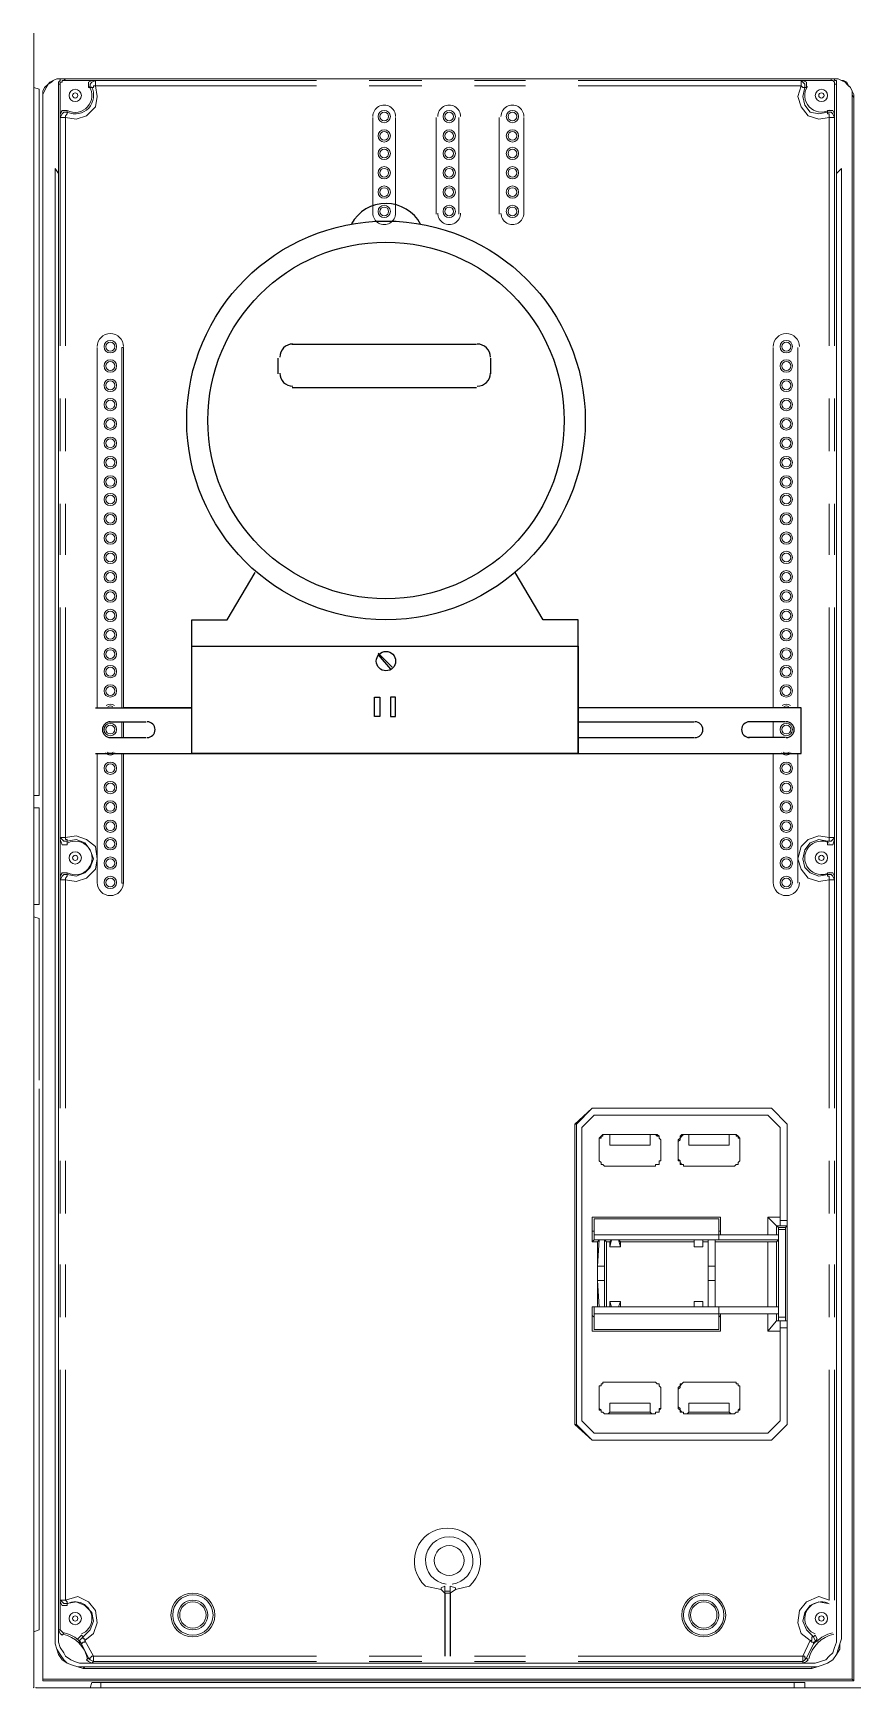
# Model space of a CAD drawing. Header units: millimetres. Extents: x -305 to 1353, y -289 to 1176.
# Drawn here: x -204.3 to -177.9, y 315.6 to 368.5 of the extents above; entities that cross this region are included whole.
import ezdxf

# ---------------------------------------------------------------- set-up
doc = ezdxf.new("R2010")
doc.units = ezdxf.units.MM
doc.header["$MEASUREMENT"] = 0
doc.layers.add('PDF_0', color=7, linetype='Continuous')

msp = doc.modelspace()

# ---------------------------------------------------------------- linework, layer by layer
at = {"layer": 'PDF_0', "lineweight": 18}
for points in [[(-204.309, 315.563), (-204.309, 368.463)], [(-178.701, 367.003), (-178.589, 367.003), (-178.476, 366.947), (-178.42, 366.947), (-178.308, 366.89), (-178.252, 366.778), (-178.196, 366.722), (-178.139, 366.61), (-178.083, 366.497), (-178.083, 366.385), (-178.139, 366.497), (-178.139, 366.61), (-178.196, 366.722), (-178.308, 366.834), (-178.364, 366.89), (-178.476, 366.947), (-178.589, 367.003)], [(-202.68, 316.237), (-179.431, 316.237), (-179.263, 316.237), (-179.094, 316.293), (-178.926, 316.349), (-178.757, 316.461), (-178.645, 316.63), (-178.589, 316.798), (-178.533, 316.967), (-178.476, 317.135), (-178.476, 364.139), (-178.645, 363.97), (-178.645, 317.135), (-178.645, 317.023), (-178.701, 316.854), (-178.757, 316.686), (-178.87, 316.574), (-178.982, 316.461), (-179.15, 316.405), (-179.319, 316.349), (-179.431, 316.349), (-202.68, 316.349), (-202.849, 316.349), (-203.017, 316.405), (-203.129, 316.461), (-203.298, 316.574), (-203.354, 316.686), (-203.466, 316.854), (-203.523, 317.023), (-203.523, 317.135), (-203.523, 363.97), (-203.635, 364.139), (-203.635, 317.135), (-203.635, 316.967), (-203.579, 316.798), (-203.466, 316.63), (-203.354, 316.461), (-203.242, 316.349), (-203.073, 316.293), (-202.905, 316.237)], [(-202.287, 358.411), (-202.287, 346.898)], [(-180.667, 358.411), (-180.667, 346.898)], [(-179.88, 346.898), (-179.88, 358.411)], [(-180.667, 346.449), (-180.667, 345.944)], [(-202.287, 345.438), (-202.287, 341.283)], [(-180.667, 341.283), (-180.667, 345.438)], [(-179.88, 341.283), (-179.88, 345.438)], [(-186.956, 333.589), (-186.451, 334.095), (-187.012, 333.589)], [(-186.226, 332.466), (-186.226, 333.028), (-186.226, 333.084), (-186.226, 332.466), (-186.226, 332.41), (-186.17, 332.354), (-186.17, 332.298), (-186.114, 332.298), (-186.058, 332.241), (-186.001, 332.241), (-186.058, 332.241), (-186.114, 332.298), (-186.17, 332.298), (-186.17, 332.354), (-186.226, 332.41)], [(-184.485, 333.252), (-186.001, 333.252), (-185.945, 333.252), (-185.889, 333.252), (-184.598, 333.252), (-184.541, 333.252)], [(-184.261, 332.466), (-184.261, 333.084), (-184.261, 333.028)], [(-181.958, 333.252), (-183.474, 333.252), (-183.418, 333.252), (-183.362, 333.252), (-182.07, 333.252), (-182.014, 333.252)], [(-181.734, 333.028), (-181.734, 333.084), (-181.734, 333.14), (-181.79, 333.14), (-181.79, 333.196), (-181.846, 333.196), (-181.846, 333.252), (-181.902, 333.252), (-181.958, 333.252), (-181.902, 333.252), (-181.846, 333.252), (-181.79, 333.196), (-181.734, 333.14), (-181.734, 333.084)], [(-184.485, 332.241), (-184.429, 332.241), (-184.429, 332.298), (-184.373, 332.298), (-184.317, 332.298), (-184.317, 332.354), (-184.317, 332.41), (-184.261, 332.41), (-184.261, 332.466), (-184.261, 332.41), (-184.317, 332.41), (-184.317, 332.354), (-184.317, 332.298), (-184.373, 332.298), (-184.429, 332.298), (-184.429, 332.241)], [(-183.699, 332.466), (-183.643, 332.41), (-183.643, 332.354), (-183.587, 332.298), (-183.531, 332.298), (-183.531, 332.241), (-183.474, 332.241), (-183.531, 332.241), (-183.531, 332.298), (-183.587, 332.298), (-183.643, 332.298), (-183.643, 332.354), (-183.643, 332.41), (-183.699, 332.41)], [(-182.913, 329.658), (-182.913, 329.883), (-182.913, 329.827)], [(-185.608, 327.749), (-185.833, 327.749), (-186.058, 327.749), (-186.226, 327.749), (-186.395, 327.749), (-186.395, 327.693), (-186.395, 327.637), (-186.395, 327.58), (-186.395, 327.524), (-182.407, 327.524), (-182.407, 327.58), (-182.407, 327.637), (-182.407, 327.693), (-182.407, 327.749), (-182.52, 327.749), (-182.744, 327.749), (-182.913, 327.749), (-183.194, 327.749)], [(-186.001, 325.334), (-186.058, 325.334), (-186.114, 325.334), (-186.114, 325.278), (-186.17, 325.278), (-186.17, 325.222), (-186.226, 325.222), (-186.226, 325.166), (-186.226, 325.109), (-186.226, 325.166), (-186.226, 325.222), (-186.17, 325.222), (-186.17, 325.278), (-186.114, 325.278), (-186.114, 325.334), (-186.058, 325.334)], [(-184.261, 324.548), (-184.261, 324.492), (-184.317, 324.492), (-184.317, 324.436), (-184.317, 324.379), (-184.373, 324.379), (-184.429, 324.379), (-184.429, 324.323), (-184.485, 324.323), (-184.541, 324.323), (-184.598, 324.379), (-185.889, 324.379), (-185.945, 324.323), (-186.001, 324.323), (-186.058, 324.323), (-186.114, 324.379), (-186.17, 324.379), (-186.17, 324.436), (-186.226, 324.492), (-186.226, 324.548), (-186.226, 324.492), (-186.226, 324.436), (-186.17, 324.436), (-186.17, 324.379), (-186.114, 324.379), (-186.058, 324.323), (-186.001, 324.323), (-184.485, 324.323), (-184.429, 324.323), (-184.429, 324.379), (-184.373, 324.379), (-184.317, 324.379), (-184.317, 324.436), (-184.261, 324.492), (-184.261, 324.548), (-184.261, 325.109), (-184.261, 325.166), (-184.317, 325.222), (-184.317, 325.278), (-184.373, 325.278), (-184.429, 325.334), (-184.485, 325.334), (-186.001, 325.334), (-184.485, 325.334), (-184.429, 325.334), (-184.373, 325.278), (-184.317, 325.278), (-184.317, 325.222), (-184.261, 325.166), (-184.261, 325.109)], [(-183.474, 325.334), (-183.531, 325.334), (-183.587, 325.278), (-183.643, 325.222), (-183.643, 325.166), (-183.699, 325.109), (-183.699, 325.166), (-183.643, 325.222), (-183.643, 325.278), (-183.587, 325.278), (-183.531, 325.334)], [(-181.734, 325.109), (-181.734, 325.166), (-181.734, 325.222), (-181.79, 325.222), (-181.79, 325.278), (-181.846, 325.278), (-181.846, 325.334), (-181.902, 325.334), (-181.958, 325.334), (-181.902, 325.334), (-181.846, 325.334), (-181.846, 325.278), (-181.79, 325.278), (-181.79, 325.222), (-181.734, 325.222), (-181.734, 325.166)], [(-183.699, 324.548), (-183.643, 324.492), (-183.643, 324.436), (-183.587, 324.379), (-183.531, 324.379), (-183.531, 324.323), (-183.474, 324.323), (-183.531, 324.323), (-183.531, 324.379), (-183.587, 324.379), (-183.643, 324.379), (-183.643, 324.436), (-183.699, 324.492)], [(-183.474, 324.323), (-181.958, 324.323), (-182.014, 324.323), (-182.07, 324.379), (-183.362, 324.379), (-183.418, 324.323)], [(-181.958, 324.323), (-181.902, 324.323), (-181.846, 324.379), (-181.79, 324.379), (-181.79, 324.436), (-181.734, 324.492), (-181.734, 324.548), (-181.734, 324.492), (-181.734, 324.436), (-181.79, 324.436), (-181.79, 324.379), (-181.846, 324.379), (-181.902, 324.323)], [(-204.253, 315.563), (-177.859, 315.563)]]:
    msp.add_lwpolyline(points, close=True, dxfattribs=at)
for points in [[(-204.309, 315.563), (-204.309, 368.463), (-204.309, 315.563)], [(-204.309, 368.463), (-204.309, 315.563)], [(-204.309, 344.091), (-204.14, 344.091), (-204.14, 366.666), (-204.309, 366.722)], [(-178.701, 367.003), (-203.466, 367.003), (-203.579, 367.003), (-203.691, 366.947), (-203.803, 366.89), (-203.859, 366.834), (-203.972, 366.722), (-204.028, 366.61), (-204.028, 366.497), (-204.028, 366.385), (-204.028, 366.497), (-203.972, 366.61), (-203.916, 366.722), (-203.859, 366.834), (-203.747, 366.89), (-203.691, 366.947), (-203.579, 367.003), (-203.41, 367.003)], [(-178.645, 363.97), (-178.645, 366.834), (-178.645, 366.89), (-178.645, 366.947), (-178.701, 366.947), (-178.701, 367.003), (-178.757, 367.003), (-178.813, 367.003), (-203.354, 367.003), (-203.41, 367.003), (-203.466, 367.003), (-203.466, 366.947), (-203.523, 366.89), (-203.523, 366.834), (-203.523, 363.97)], [(-179.6, 366.722), (-179.6, 366.89), (-179.712, 366.947), (-178.813, 366.947), (-178.757, 366.947), (-178.701, 366.89), (-178.701, 366.834), (-178.701, 365.88), (-178.757, 365.992), (-178.926, 365.992)], [(-204.028, 366.553), (-204.028, 315.844)], [(-204.028, 366.385), (-204.028, 315.787)], [(-204.028, 366.385), (-204.028, 366.385)], [(-178.139, 366.553), (-178.139, 315.844), (-178.083, 315.787), (-178.083, 366.385)], [(-193.47, 362.679), (-193.47, 365.767)], [(-192.74, 365.767), (-192.74, 362.679)], [(-191.449, 362.679), (-191.449, 365.767)], [(-190.719, 365.767), (-190.719, 362.679)], [(-189.427, 362.679), (-189.427, 365.767)], [(-188.641, 365.767), (-188.641, 362.679)], [(-203.635, 364.139), (-203.635, 317.135), (-203.635, 316.967), (-203.579, 316.798), (-203.523, 316.63), (-203.41, 316.461), (-203.242, 316.349), (-203.073, 316.293), (-202.905, 316.237), (-202.736, 316.18), (-179.431, 316.18), (-179.263, 316.237), (-179.094, 316.293), (-178.926, 316.349), (-178.757, 316.461), (-178.645, 316.63), (-178.533, 316.798), (-178.533, 316.967), (-178.476, 317.135), (-178.476, 364.139)], [(-203.523, 363.97), (-203.523, 363.97)], [(-202.287, 358.411), (-202.287, 358.411)], [(-201.501, 346.898), (-201.501, 358.411), (-201.445, 358.411), (-201.445, 346.898)], [(-180.667, 358.411), (-180.667, 358.411)], [(-179.88, 358.411), (-179.88, 358.411)], [(-201.501, 346.449), (-201.501, 345.944)], [(-201.445, 346.449), (-201.445, 345.944)], [(-201.445, 345.438), (-201.445, 341.283), (-201.501, 341.283), (-201.501, 345.438)], [(-204.309, 343.697), (-204.14, 343.697), (-204.14, 340.609), (-204.309, 340.609)], [(-178.926, 342.518), (-178.757, 342.518), (-178.701, 342.687), (-178.701, 341.507), (-178.757, 341.62), (-178.926, 341.62)], [(-204.309, 340.216), (-204.14, 340.16), (-204.14, 334.993)], [(-204.309, 317.36), (-204.14, 317.416), (-204.14, 334.712)], [(-186.788, 333.477), (-186.395, 333.87), (-186.788, 333.477)], [(-186.451, 334.095), (-180.723, 334.095), (-186.451, 334.095)], [(-186.395, 333.87), (-180.835, 333.87), (-186.395, 333.87)], [(-180.835, 333.87), (-180.442, 333.477), (-180.835, 333.87)], [(-180.723, 334.095), (-180.217, 333.589), (-180.723, 334.095)], [(-187.012, 333.589), (-187.012, 323.986), (-186.956, 323.986), (-186.956, 333.589)], [(-186.788, 324.099), (-186.788, 333.477), (-186.788, 324.099)], [(-180.442, 330.501), (-180.442, 333.477), (-180.442, 330.613), (-180.442, 330.557), (-180.442, 330.501), (-180.442, 330.444), (-180.442, 330.388), (-180.442, 330.332), (-180.442, 330.388), (-180.442, 330.444), (-180.442, 330.501), (-180.217, 330.501)], [(-180.273, 327.3), (-180.217, 327.3), (-180.217, 327.243), (-180.217, 327.187), (-180.217, 327.131), (-180.217, 327.075), (-180.217, 323.986), (-180.217, 333.589), (-180.217, 330.501), (-180.217, 330.444), (-180.217, 330.388), (-180.217, 330.332), (-180.273, 330.276)], [(-186.226, 333.084), (-186.226, 333.14), (-186.17, 333.196), (-186.114, 333.252), (-186.058, 333.252), (-186.001, 333.252), (-186.058, 333.252), (-186.114, 333.252), (-186.114, 333.196), (-186.17, 333.196), (-186.17, 333.14), (-186.226, 333.14), (-186.226, 333.084), (-186.226, 333.028)], [(-184.598, 333.252), (-184.598, 332.915), (-185.889, 332.915), (-185.889, 333.252)], [(-184.261, 333.028), (-184.261, 333.084), (-184.317, 333.14), (-184.317, 333.196), (-184.373, 333.196), (-184.429, 333.252), (-184.485, 333.252), (-184.429, 333.252), (-184.373, 333.252), (-184.317, 333.196), (-184.317, 333.14), (-184.261, 333.084)], [(-183.699, 333.028), (-183.643, 333.084), (-183.643, 333.14), (-183.587, 333.196), (-183.531, 333.252), (-183.474, 333.252), (-183.531, 333.252), (-183.587, 333.252), (-183.643, 333.196), (-183.643, 333.14), (-183.699, 333.084), (-183.699, 332.466), (-183.699, 333.028), (-183.699, 333.084)], [(-181.734, 333.028), (-181.734, 332.466), (-181.734, 332.41), (-181.79, 332.354), (-181.79, 332.298), (-181.846, 332.298), (-181.902, 332.241), (-181.958, 332.241), (-183.474, 332.241), (-181.958, 332.241), (-181.902, 332.241), (-181.846, 332.298), (-181.79, 332.298), (-181.79, 332.354), (-181.734, 332.41), (-181.734, 332.466), (-181.734, 333.084)], [(-182.07, 333.252), (-182.07, 332.915), (-183.362, 332.915), (-183.362, 333.252)], [(-186.001, 332.241), (-184.485, 332.241), (-186.001, 332.241)], [(-186.451, 330.164), (-186.451, 330.613), (-182.351, 330.613), (-182.351, 330.164)], [(-180.498, 329.883), (-182.407, 329.883), (-182.407, 330.051), (-182.351, 330.051), (-182.351, 330.164), (-182.407, 330.164), (-182.407, 330.22), (-182.407, 330.557), (-186.395, 330.557), (-186.395, 330.22), (-186.395, 330.164), (-186.451, 330.164), (-186.451, 329.827), (-186.395, 329.883)], [(-180.498, 330.051), (-182.407, 330.051), (-182.407, 330.557), (-186.395, 330.557), (-186.395, 330.051), (-186.395, 329.995), (-186.395, 329.939), (-186.395, 329.883), (-186.226, 329.883), (-186.058, 329.883), (-185.833, 329.883), (-185.608, 329.883), (-183.194, 329.883), (-182.913, 329.883), (-182.744, 329.883), (-182.52, 329.883), (-182.407, 329.883), (-182.407, 329.939), (-182.407, 329.995), (-182.407, 330.051), (-186.395, 330.051)], [(-180.498, 330.276), (-180.273, 330.276), (-180.273, 330.22), (-180.498, 330.22), (-180.498, 330.276), (-180.554, 330.332), (-180.554, 330.051), (-180.498, 330.051), (-180.498, 329.883), (-180.554, 329.827), (-180.554, 327.749), (-180.498, 327.749), (-180.498, 327.524), (-182.407, 327.524)], [(-180.217, 330.332), (-180.442, 330.332), (-180.554, 330.332), (-180.835, 330.613), (-180.835, 330.051)], [(-180.835, 330.613), (-180.442, 330.613)], [(-180.554, 327.524), (-180.554, 327.3), (-180.498, 327.3), (-180.498, 327.412), (-180.498, 330.22)], [(-180.498, 327.412), (-180.273, 327.412), (-180.273, 330.22)], [(-186.282, 329.827), (-186.282, 327.749), (-186.226, 327.749), (-186.282, 328.591), (-186.282, 328.647), (-186.282, 328.704), (-186.282, 328.76), (-186.282, 328.816), (-186.282, 328.872), (-186.282, 328.928), (-186.282, 328.984), (-186.282, 329.04), (-186.226, 329.883), (-186.282, 329.827), (-186.451, 329.827)], [(-186.282, 329.04), (-186.058, 329.04), (-186.058, 329.883), (-186.001, 329.827), (-185.889, 329.827), (-185.833, 329.883), (-185.889, 329.658), (-185.552, 329.658), (-185.608, 329.883), (-185.552, 329.827), (-183.194, 329.827), (-183.194, 329.883), (-183.194, 329.658), (-182.913, 329.658)], [(-186.001, 327.749), (-186.001, 329.827)], [(-185.889, 329.658), (-185.889, 329.827)], [(-185.552, 329.827), (-185.552, 329.658)], [(-183.194, 329.658), (-183.194, 329.827)], [(-182.744, 328.591), (-182.744, 328.647), (-182.744, 328.704), (-182.744, 328.76), (-182.744, 328.816), (-182.744, 328.872), (-182.744, 328.928), (-182.744, 328.984), (-182.744, 329.04), (-182.744, 329.883), (-182.744, 329.827), (-182.913, 329.827)], [(-180.554, 329.827), (-180.61, 329.827), (-180.667, 329.827), (-180.723, 329.827), (-180.779, 329.827), (-180.835, 329.827), (-182.52, 329.827), (-182.52, 329.883), (-182.52, 329.04), (-182.744, 329.04)], [(-182.744, 327.749), (-182.744, 329.827)], [(-182.52, 329.827), (-182.52, 327.749)], [(-182.351, 330.051), (-180.835, 330.051), (-180.779, 330.051), (-180.723, 330.051), (-180.667, 330.051), (-180.61, 330.051), (-180.554, 330.051)], [(-180.835, 327.749), (-180.835, 329.827)], [(-186.058, 329.04), (-186.058, 328.984), (-186.058, 328.928), (-186.058, 328.872), (-186.058, 328.816), (-186.058, 328.76), (-186.058, 328.704), (-186.058, 328.647), (-186.058, 328.591)], [(-182.52, 329.04), (-182.52, 328.984), (-182.52, 328.928), (-182.52, 328.872), (-182.52, 328.816), (-182.52, 328.76), (-182.52, 328.704), (-182.52, 328.647), (-182.52, 328.591)], [(-186.282, 328.591), (-186.058, 328.591), (-186.058, 327.749), (-186.001, 327.749), (-185.889, 327.749), (-185.833, 327.749), (-185.889, 327.917), (-185.552, 327.917), (-185.608, 327.749), (-185.552, 327.749), (-183.194, 327.749), (-183.194, 327.917)], [(-180.554, 327.749), (-180.61, 327.749), (-180.667, 327.749), (-180.723, 327.749), (-180.779, 327.749), (-180.835, 327.749), (-182.52, 327.749), (-182.52, 328.591), (-182.744, 328.591), (-182.744, 327.749), (-182.913, 327.749)], [(-186.395, 327.749), (-186.451, 327.749), (-186.451, 327.468), (-186.395, 327.412), (-186.395, 327.356), (-186.395, 327.019), (-186.395, 327.524)], [(-186.451, 327.749), (-186.282, 327.749)], [(-182.351, 327.468), (-182.351, 326.963), (-186.451, 326.963), (-186.451, 327.468)], [(-185.889, 327.749), (-185.889, 327.917)], [(-185.552, 327.917), (-185.552, 327.749)], [(-183.194, 327.749), (-183.194, 327.917), (-182.913, 327.917), (-182.913, 327.749), (-182.913, 327.917)], [(-180.498, 327.749), (-182.407, 327.749), (-182.407, 327.524), (-182.407, 327.019), (-182.407, 327.356), (-182.407, 327.412), (-182.351, 327.468), (-182.351, 327.524)], [(-180.835, 326.963), (-180.835, 327.524)], [(-182.407, 327.019), (-186.395, 327.019), (-182.407, 327.019)], [(-180.442, 326.963), (-180.835, 326.963), (-180.554, 327.3), (-180.442, 327.3), (-180.217, 327.3)], [(-180.273, 327.412), (-180.273, 327.3), (-180.498, 327.3)], [(-180.217, 327.075), (-180.442, 327.075), (-180.442, 327.131), (-180.442, 327.187), (-180.442, 327.243), (-180.442, 327.3), (-180.442, 327.243), (-180.442, 327.187), (-180.442, 327.131), (-180.442, 327.075), (-180.442, 327.019), (-180.442, 326.963), (-180.442, 324.099), (-180.442, 327.075)], [(-186.226, 324.548), (-186.226, 325.109), (-186.226, 324.548)], [(-183.699, 324.548), (-183.699, 325.109), (-183.699, 324.548)], [(-181.958, 325.334), (-183.474, 325.334), (-181.958, 325.334)], [(-181.734, 325.109), (-181.734, 324.548), (-181.734, 325.109)], [(-185.889, 324.379), (-185.889, 324.66), (-184.598, 324.66), (-184.598, 324.379)], [(-183.362, 324.379), (-183.362, 324.66), (-182.07, 324.66), (-182.07, 324.379)], [(-186.956, 323.986), (-186.451, 323.481), (-187.012, 323.986)], [(-186.395, 323.706), (-186.788, 324.099), (-186.395, 323.706)], [(-180.442, 324.099), (-180.835, 323.706), (-180.442, 324.099)], [(-180.217, 323.986), (-180.723, 323.481), (-180.217, 323.986)], [(-186.451, 323.481), (-180.723, 323.481), (-186.451, 323.481)], [(-186.395, 323.706), (-180.835, 323.706), (-186.395, 323.706)], [(-191.28, 318.708), (-191.786, 318.82)], [(-191.168, 318.651), (-191.168, 318.82), (-191.28, 318.764), (-191.28, 318.708), (-191.168, 318.595), (-190.999, 318.595), (-190.831, 318.708), (-190.831, 318.764), (-190.999, 318.82), (-190.999, 318.651)], [(-191.168, 318.595), (-191.168, 318.651), (-190.999, 318.651), (-190.999, 318.595)], [(-190.831, 318.708), (-190.382, 318.82)], [(-203.354, 317.304), (-203.41, 317.36), (-203.466, 317.416), (-203.466, 318.314), (-203.41, 318.202), (-203.242, 318.202)], [(-202.624, 316.461), (-202.568, 316.405), (-202.456, 316.349), (-202.68, 316.349), (-202.849, 316.349), (-203.017, 316.405), (-203.129, 316.461), (-203.298, 316.574), (-203.354, 316.686), (-203.466, 316.854), (-203.523, 317.023), (-203.523, 317.191), (-203.523, 317.416), (-203.466, 317.304), (-203.41, 317.247)], [(-202.792, 317.247), (-202.905, 317.135), (-202.849, 317.023)], [(-178.645, 317.191), (-178.645, 317.023), (-178.701, 316.854), (-178.757, 316.686), (-178.87, 316.574), (-178.982, 316.461), (-179.15, 316.405), (-179.319, 316.349), (-179.431, 316.349), (-179.712, 316.349), (-179.6, 316.405), (-179.543, 316.461)], [(-179.319, 317.247), (-179.263, 317.135), (-179.319, 317.023)], [(-178.139, 315.844), (-204.028, 315.844), (-204.028, 315.787), (-178.083, 315.787)], [(-179.656, 315.563), (-179.656, 315.731), (-179.993, 315.731), (-202.175, 315.731), (-202.456, 315.731), (-202.512, 315.563)]]:
    msp.add_lwpolyline(points, dxfattribs=at)
at = {"layer": 'PDF_0', "lineweight": 0}
for points in [[(-203.466, 366.834), (-203.523, 366.834)], [(-203.354, 367.003), (-203.298, 366.947)], [(-202.512, 366.722), (-202.456, 366.722), (-202.399, 366.722), (-202.399, 366.778), (-202.343, 366.778), (-202.287, 366.441), (-202.343, 366.104), (-202.624, 365.823), (-202.961, 365.711), (-203.298, 365.767), (-203.298, 365.823), (-203.242, 365.88), (-203.242, 365.936)], [(-195.267, 366.778), (-202.343, 366.778), (-202.343, 366.947), (-202.456, 366.89), (-202.512, 366.834), (-202.512, 366.722), (-202.568, 366.722)], [(-202.456, 366.947), (-202.343, 366.947), (-195.267, 366.947)], [(-193.583, 366.947), (-191.898, 366.947)], [(-191.898, 366.778), (-193.583, 366.778)], [(-190.213, 366.947), (-188.585, 366.947)], [(-188.585, 366.778), (-190.213, 366.778)], [(-186.9, 366.947), (-179.768, 366.947), (-179.712, 366.947)], [(-179.6, 366.722), (-179.656, 366.722), (-179.712, 366.441), (-179.656, 366.16), (-179.487, 365.936), (-179.206, 365.88), (-178.926, 365.936), (-178.926, 365.88), (-178.87, 365.88), (-178.87, 365.823), (-178.87, 365.767), (-179.206, 365.711), (-179.543, 365.823), (-179.768, 366.104), (-179.88, 366.441), (-179.768, 366.778), (-186.9, 366.778)], [(-178.813, 366.947), (-178.813, 367.003)], [(-178.645, 366.834), (-178.701, 366.834)], [(-203.242, 365.992), (-203.242, 365.936), (-203.354, 365.936), (-203.41, 365.88), (-203.466, 365.767), (-203.298, 365.767), (-203.298, 358.467)], [(-203.466, 358.467), (-203.466, 365.767), (-203.466, 365.88)], [(-178.87, 358.467), (-178.87, 365.767), (-178.701, 365.767), (-178.757, 365.88), (-178.813, 365.936), (-178.926, 365.936), (-178.926, 365.992)], [(-178.701, 365.88), (-178.701, 365.767), (-178.701, 358.467)], [(-203.466, 355.097), (-203.466, 356.782)], [(-203.298, 356.782), (-203.298, 355.097)], [(-178.87, 355.097), (-178.87, 356.782)], [(-178.701, 356.782), (-178.701, 355.097)], [(-203.466, 351.784), (-203.466, 353.413)], [(-203.298, 353.413), (-203.298, 351.784)], [(-178.87, 351.784), (-178.87, 353.413)], [(-178.701, 353.413), (-178.701, 351.784)], [(-203.466, 342.687), (-203.466, 342.743), (-203.466, 350.099)], [(-203.298, 350.099), (-203.298, 342.743), (-203.298, 342.687), (-203.242, 342.687), (-203.242, 342.631), (-203.354, 342.631), (-203.41, 342.687), (-203.466, 342.743), (-203.298, 342.743), (-202.961, 342.799), (-202.624, 342.687), (-202.343, 342.462), (-202.287, 342.069), (-202.343, 341.732), (-202.624, 341.451), (-202.961, 341.339), (-203.298, 341.395), (-203.298, 341.451), (-203.242, 341.507), (-203.242, 341.564), (-202.961, 341.507), (-202.68, 341.62), (-202.512, 341.788), (-202.399, 342.069), (-202.512, 342.35), (-202.68, 342.574), (-202.961, 342.687), (-203.242, 342.631), (-203.242, 342.518)], [(-178.87, 334.095), (-178.87, 341.395), (-178.701, 341.395), (-178.757, 341.507), (-178.813, 341.564), (-178.926, 341.564), (-178.926, 341.507), (-178.87, 341.507), (-178.87, 341.451), (-178.87, 341.395), (-179.206, 341.339), (-179.543, 341.451), (-179.768, 341.732), (-179.88, 342.069), (-179.768, 342.462), (-179.543, 342.687), (-179.206, 342.799), (-178.87, 342.743), (-178.87, 342.687), (-178.87, 342.631), (-178.926, 342.631), (-178.813, 342.631), (-178.757, 342.687), (-178.701, 342.743), (-178.87, 342.743), (-178.87, 350.099)], [(-178.701, 350.099), (-178.701, 342.743), (-178.701, 342.687)], [(-178.926, 342.518), (-178.926, 342.631), (-179.206, 342.687), (-179.487, 342.574), (-179.656, 342.35), (-179.712, 342.069), (-179.656, 341.788), (-179.487, 341.62), (-179.206, 341.507), (-178.926, 341.564), (-178.926, 341.62)], [(-203.242, 341.62), (-203.242, 341.564), (-203.354, 341.564), (-203.41, 341.507), (-203.466, 341.395), (-203.298, 341.395), (-203.298, 334.095)], [(-203.466, 334.095), (-203.466, 341.395), (-203.466, 341.507)], [(-178.701, 341.507), (-178.701, 341.395), (-178.701, 334.095)], [(-203.466, 330.725), (-203.466, 332.41)], [(-203.298, 332.41), (-203.298, 330.725)], [(-178.87, 330.725), (-178.87, 332.41)], [(-178.701, 332.41), (-178.701, 330.725)], [(-203.466, 327.412), (-203.466, 329.097)], [(-203.298, 329.097), (-203.298, 327.412)], [(-178.87, 327.412), (-178.87, 329.097)], [(-178.701, 329.097), (-178.701, 327.412)], [(-203.466, 318.314), (-203.466, 318.371), (-203.466, 325.727)], [(-203.298, 325.727), (-203.298, 318.371), (-203.466, 318.371), (-203.41, 318.314), (-203.354, 318.258), (-203.242, 318.258), (-203.242, 318.202)], [(-186.9, 316.574), (-179.712, 316.574), (-179.712, 316.405), (-179.656, 316.461), (-179.6, 316.517), (-179.656, 316.517), (-179.656, 316.574), (-179.712, 316.574), (-179.487, 317.079), (-179.431, 317.079), (-179.431, 317.135), (-179.431, 317.191), (-179.375, 317.191), (-179.319, 317.079), (-179.375, 316.967), (-179.375, 317.023), (-179.431, 317.023), (-179.487, 317.079), (-179.768, 317.304), (-179.88, 317.641), (-179.824, 318.034), (-179.6, 318.314), (-179.206, 318.483), (-178.87, 318.371), (-178.87, 325.727)], [(-178.701, 325.727), (-178.701, 318.371)], [(-202.792, 317.247), (-202.736, 317.191), (-202.512, 317.416), (-202.399, 317.697), (-202.456, 317.978), (-202.68, 318.202), (-202.961, 318.314), (-203.242, 318.258), (-203.242, 318.314), (-203.298, 318.371), (-202.905, 318.483), (-202.568, 318.314), (-202.343, 318.034), (-202.287, 317.641), (-202.399, 317.304), (-202.68, 317.079), (-202.68, 317.135), (-202.736, 317.135), (-202.736, 317.191), (-202.849, 317.079), (-202.792, 316.967), (-202.736, 317.023), (-202.68, 317.023), (-202.68, 317.079), (-202.399, 316.574), (-195.267, 316.574)], [(-178.926, 318.258), (-179.206, 318.314), (-179.487, 318.202), (-179.656, 317.978), (-179.712, 317.697), (-179.6, 317.416), (-179.375, 317.191), (-179.319, 317.247)], [(-203.523, 317.416), (-203.466, 317.416)], [(-203.635, 317.135), (-203.635, 317.135)], [(-203.523, 317.135), (-203.523, 317.191)], [(-203.354, 317.304), (-203.41, 317.247)], [(-202.624, 316.461), (-202.568, 316.517), (-202.512, 316.461), (-202.399, 316.405), (-202.399, 316.574), (-202.456, 316.574), (-202.512, 316.517), (-202.568, 316.517), (-202.792, 316.967), (-202.849, 317.023)], [(-179.319, 317.023), (-179.375, 316.967), (-179.6, 316.517), (-179.543, 316.461)], [(-202.68, 316.349), (-202.68, 316.349)], [(-202.456, 316.349), (-202.399, 316.405), (-195.267, 316.405)], [(-193.583, 316.574), (-191.898, 316.574)], [(-191.898, 316.405), (-193.583, 316.405)], [(-190.213, 316.574), (-188.585, 316.574)], [(-188.585, 316.405), (-190.213, 316.405)], [(-186.9, 316.405), (-179.712, 316.405), (-179.712, 316.349)], [(-179.431, 316.349), (-179.431, 316.349)], [(-202.68, 316.237), (-202.736, 316.18)], [(-179.431, 316.18), (-179.431, 316.237)], [(-202.175, 315.731), (-202.175, 315.563)], [(-179.993, 315.563), (-179.993, 315.731)]]:
    msp.add_lwpolyline(points, dxfattribs=at)
at = {"layer": 'PDF_0', "lineweight": 18}
for points in [[(-202.541, 366.759, -0.775478), (-203.242, 365.992), (-203.41, 365.992), (-203.466, 365.88), (-203.466, 366.834), (-203.466, 366.89), (-203.41, 366.89), (-203.41, 366.947), (-203.354, 366.947), (-203.298, 366.947), (-202.456, 366.947), (-202.568, 366.89), (-202.568, 366.722)], [(-203.241, 342.567, -1.671898), (-203.242, 341.62), (-203.41, 341.62), (-203.466, 341.507), (-203.466, 342.687), (-203.41, 342.518), (-203.242, 342.518)]]:
    msp.add_lwpolyline(points, format="xyb", dxfattribs=at)
at = {"layer": 'PDF_0', "lineweight": 0}
msp.add_lwpolyline([(-179.768, 366.947), (-179.768, 366.778), (-179.712, 366.722), (-179.656, 366.722), (-179.656, 366.834), (-179.712, 366.89)], close=True, dxfattribs=at)
at = {"layer": 'PDF_0', "lineweight": 18}
for points in [[(-201.445, 358.439, 0.999967), (-202.287, 358.439, -0.999967)], [(-179.824, 358.439, 0.999967), (-180.666, 358.439, -0.999967)], [(-202.287, 341.311, 0.999977), (-201.445, 341.311, -0.999977)], [(-180.667, 341.311, 0.999977), (-179.824, 341.311, -0.999977)]]:
    msp.add_lwpolyline(points, format="xyb", close=True, dxfattribs=at)
at = {"layer": 'PDF_0', "lineweight": 25}
for points in [[(-196.054, 358.523), (-190.157, 358.523)], [(-196.503, 357.568), (-196.503, 358.074)], [(-189.708, 358.074), (-189.708, 357.568)], [(-190.157, 357.119), (-196.054, 357.119)], [(-199.255, 345.438), (-199.255, 349.706), (-198.131, 349.706), (-197.233, 351.223)], [(-186.9, 345.438), (-186.9, 349.706), (-188.023, 349.706), (-188.922, 351.223)], [(-193.302, 348.639), (-192.853, 348.19)], [(-193.302, 348.583), (-192.909, 348.134)], [(-202.343, 345.438), (-179.768, 345.438), (-179.768, 346.898), (-186.9, 346.898)], [(-202.343, 346.898), (-199.255, 346.898), (-201.445, 346.898)], [(-201.894, 346.449), (-200.715, 346.449)], [(-186.9, 346.449), (-183.194, 346.449)], [(-180.273, 346.449), (-181.453, 346.449)], [(-201.894, 345.944), (-200.715, 345.944)], [(-186.9, 345.944), (-183.194, 345.944)], [(-180.273, 345.944), (-181.453, 345.944)], [(-191.168, 318.595), (-191.168, 316.574)], [(-190.999, 318.595), (-190.999, 316.574)]]:
    msp.add_lwpolyline(points, dxfattribs=at)
for points in [[(-199.255, 348.864), (-186.9, 348.864), (-186.9, 345.438), (-199.255, 345.438)], [(-193.414, 347.235), (-193.246, 347.235), (-193.246, 346.618), (-193.414, 346.618)], [(-192.74, 347.235), (-192.909, 347.235), (-192.909, 346.618), (-192.74, 346.618)]]:
    msp.add_lwpolyline(points, close=True, dxfattribs=at)
for points in [[(-201.866, 346.449, 0.414167), (-202.119, 346.196, 0.414167), (-201.866, 345.944)], [(-200.687, 345.944, 0.414167), (-200.434, 346.196, 0.414167), (-200.687, 346.449)], [(-183.166, 345.944, 0.414167), (-182.913, 346.196, 0.414167), (-183.166, 346.449)], [(-181.425, 346.449, 0.414167), (-181.677, 346.196, 0.414167), (-181.425, 345.944)], [(-180.245, 345.944, 0.414167), (-179.993, 346.196, 0.414167), (-180.245, 346.449)]]:
    msp.add_lwpolyline(points, format="xyb", dxfattribs=at)
at = {"layer": 'PDF_0', "lineweight": 18}
for centre, radius in [((-202.989, 366.469), 0.197), ((-179.122, 366.469), 0.197), ((-202.989, 366.469), 0.0843), ((-179.122, 366.469), 0.0843), ((-193.105, 365.795), 0.197), ((-193.105, 365.795), 0.14), ((-191.028, 365.795), 0.197), ((-191.028, 365.795), 0.14), ((-189.006, 365.795), 0.197), ((-189.006, 365.795), 0.14), ((-193.105, 365.178), 0.197), ((-193.105, 365.178), 0.14), ((-191.028, 365.178), 0.197), ((-191.028, 365.178), 0.14), ((-189.006, 365.178), 0.197), ((-189.006, 365.178), 0.14), ((-193.105, 364.616), 0.197), ((-193.105, 364.616), 0.14), ((-191.028, 364.616), 0.197), ((-191.028, 364.616), 0.14), ((-189.006, 364.616), 0.197), ((-189.006, 364.616), 0.14), ((-193.105, 363.998), 0.197), ((-193.105, 363.998), 0.14), ((-191.028, 363.998), 0.197), ((-191.028, 363.998), 0.14), ((-189.006, 363.998), 0.197), ((-189.006, 363.998), 0.14), ((-193.105, 363.381), 0.197), ((-193.105, 363.381), 0.14), ((-191.028, 363.381), 0.197), ((-191.028, 363.381), 0.14), ((-189.006, 363.381), 0.197), ((-189.006, 363.381), 0.14), ((-193.105, 362.763), 0.197), ((-193.105, 362.763), 0.14), ((-191.028, 362.763), 0.197), ((-191.028, 362.763), 0.14), ((-189.006, 362.763), 0.197), ((-189.006, 362.763), 0.14), ((-201.866, 358.439), 0.197), ((-201.866, 358.439), 0.14), ((-180.245, 358.439), 0.197), ((-180.245, 358.439), 0.14), ((-201.866, 357.821), 0.197), ((-201.866, 357.821), 0.14), ((-180.245, 357.821), 0.197), ((-180.245, 357.821), 0.14), ((-201.866, 357.203), 0.197), ((-201.866, 357.203), 0.14), ((-180.245, 357.203), 0.197), ((-180.245, 357.203), 0.14), ((-201.866, 356.586), 0.197), ((-201.866, 356.586), 0.14), ((-180.245, 356.586), 0.197), ((-180.245, 356.586), 0.14), ((-201.866, 355.968), 0.197), ((-201.866, 355.968), 0.14), ((-180.245, 355.968), 0.197), ((-180.245, 355.968), 0.14), ((-201.866, 355.35), 0.197), ((-201.866, 355.35), 0.14), ((-180.245, 355.35), 0.197), ((-180.245, 355.35), 0.14), ((-201.866, 354.732), 0.197), ((-201.866, 354.732), 0.14), ((-180.245, 354.732), 0.197), ((-180.245, 354.732), 0.14), ((-201.866, 354.115), 0.197), ((-201.866, 354.115), 0.14), ((-180.245, 354.115), 0.197), ((-180.245, 354.115), 0.14), ((-201.866, 353.553), 0.197), ((-201.866, 353.553), 0.14), ((-180.245, 353.553), 0.197), ((-180.245, 353.553), 0.14), ((-201.866, 352.935), 0.197), ((-201.866, 352.935), 0.14), ((-180.245, 352.935), 0.197), ((-180.245, 352.935), 0.14), ((-201.866, 352.318), 0.197), ((-201.866, 352.318), 0.14), ((-180.245, 352.318), 0.197), ((-180.245, 352.318), 0.14), ((-201.866, 351.7), 0.197), ((-201.866, 351.7), 0.14), ((-180.245, 351.7), 0.197), ((-180.245, 351.7), 0.14), ((-201.866, 351.082), 0.197), ((-180.245, 351.082), 0.197), ((-201.866, 351.082), 0.14), ((-180.245, 351.082), 0.14), ((-201.866, 350.464), 0.197), ((-201.866, 350.464), 0.14), ((-180.245, 350.464), 0.197), ((-180.245, 350.464), 0.14), ((-201.866, 349.847), 0.197), ((-201.866, 349.847), 0.14), ((-180.245, 349.847), 0.197), ((-180.245, 349.847), 0.14), ((-201.866, 349.229), 0.197), ((-201.866, 349.229), 0.14), ((-180.245, 349.229), 0.197), ((-180.245, 349.229), 0.14), ((-201.866, 348.611), 0.197), ((-201.866, 348.611), 0.14), ((-180.245, 348.611), 0.197), ((-180.245, 348.611), 0.14), ((-201.866, 348.05), 0.197), ((-201.866, 348.05), 0.14), ((-180.245, 348.05), 0.197), ((-180.245, 348.05), 0.14), ((-201.866, 347.432), 0.197), ((-201.866, 347.432), 0.14), ((-180.245, 347.432), 0.197), ((-180.245, 347.432), 0.14), ((-201.866, 346.196), 0.197), ((-201.866, 346.197), 0.14), ((-180.245, 346.196), 0.197), ((-180.245, 346.197), 0.14), ((-201.866, 344.961), 0.197), ((-201.866, 344.961), 0.14), ((-180.245, 344.961), 0.197), ((-180.245, 344.961), 0.14), ((-201.866, 344.343), 0.197), ((-201.866, 344.343), 0.14), ((-180.245, 344.343), 0.197), ((-180.245, 344.343), 0.14), ((-201.866, 343.726), 0.197), ((-201.866, 343.726), 0.14), ((-180.245, 343.726), 0.197), ((-180.245, 343.726), 0.14), ((-201.866, 343.108), 0.197), ((-201.866, 343.108), 0.14), ((-180.245, 343.108), 0.197), ((-180.245, 343.108), 0.14), ((-202.989, 342.097), 0.197), ((-201.866, 342.546), 0.197), ((-201.866, 342.546), 0.14), ((-180.245, 342.546), 0.197), ((-180.245, 342.546), 0.14), ((-179.122, 342.097), 0.197), ((-202.989, 342.097), 0.0843), ((-201.866, 341.929), 0.197), ((-201.866, 341.929), 0.14), ((-180.245, 341.929), 0.197), ((-180.245, 341.929), 0.14), ((-179.122, 342.097), 0.0843), ((-201.866, 341.311), 0.197), ((-201.866, 341.311), 0.14), ((-180.245, 341.311), 0.197), ((-180.245, 341.311), 0.14), ((-191.028, 319.634), 0.477), ((-191.028, 319.634), 0.477), ((-199.227, 317.893), 0.702), ((-199.226, 317.893), 0.646), ((-182.885, 317.893), 0.702), ((-182.885, 317.893), 0.646), ((-202.989, 317.781), 0.197), ((-199.226, 317.893), 0.477), ((-199.226, 317.893), 0.421), ((-182.885, 317.893), 0.477), ((-182.885, 317.893), 0.421), ((-179.122, 317.781), 0.197), ((-202.989, 317.781), 0.0843), ((-179.122, 317.781), 0.0843)]:
    msp.add_circle(centre, radius, dxfattribs=at)
at = {"layer": 'PDF_0', "lineweight": 25}
for centre, radius in [((-193.049, 356.08), 6.374), ((-193.049, 356.08), 5.7), ((-193.049, 348.387), 0.309)]:
    msp.add_circle(centre, radius, dxfattribs=at)
at = {"layer": 'PDF_0', "lineweight": 18}
for centre, radius, start, end in [((-202.989, 366.469), 0.59, 246.0948, 27.9838), ((-179.122, 366.469), 0.533, 147.0553, 298.2311), ((-193.105, 365.795), 0.365, 359.9996, 180.0017), ((-191.028, 365.795), 0.365, 359.9996, 180.0017), ((-189.006, 365.795), 0.365, 359.9996, 180.0017), ((-193.105, 362.707), 0.365, 179.9983, 0.0017), ((-191.028, 362.707), 0.365, 179.9983, 0.0017), ((-189.006, 362.707), 0.365, 179.9983, 0.0017), ((-201.866, 346.814), 0.197, 49.2012, 130.7988), ((-201.866, 346.814), 0.14, 56.2723, 123.7277), ((-180.245, 346.814), 0.197, 49.2012, 130.7988), ((-180.245, 346.814), 0.14, 56.2723, 123.7277), ((-201.866, 345.579), 0.197, 219.8792, 320.1169), ((-201.866, 345.579), 0.14, 224.7741, 315.2314), ((-180.245, 345.579), 0.197, 219.8792, 320.1169), ((-180.245, 345.579), 0.14, 224.7741, 315.2314), ((-179.122, 342.097), 0.534, 61.7806, 298.2246), ((-191.028, 319.634), 0.758, 277.0895, 262.9084), ((-202.989, 317.781), 0.534, 292.0744, 118.2289), ((-179.122, 317.781), 0.533, 61.7682, 247.9398), ((-203.607, 316.265), 1.039, 12.3944, 77.6178), ((-203.607, 316.265), 1.095, 45.1249, 75.8326), ((-178.505, 316.265), 1.039, 102.3922, 167.6078), ((-178.505, 316.265), 1.095, 104.1704, 134.8873), ((-204.337, 315.591), 0.0281, 270.0209, 359.9791), ((-204.224, 315.591), 0.0281, 180.0209, 269.9791)]:
    msp.add_arc(centre, radius, start, end, dxfattribs=at)
at = {"layer": 'PDF_0', "lineweight": 25}
for centre, radius, start, end in [((-193.049, 361.752), 1.263, 28.601, 151.2064), ((-196.026, 358.102), 0.421, 90.0013, 179.9987), ((-190.129, 358.102), 0.421, 0.0024, 90.0052), ((-196.026, 357.596), 0.421, 180.0013, 269.9987), ((-190.129, 357.596), 0.421, 270.0013, 359.9987)]:
    msp.add_arc(centre, radius, start, end, dxfattribs=at)
at = {"layer": 'PDF_0', "lineweight": 0}
msp.add_arc((-191.084, 319.614), 1.06, 311.4845, 228.5155, dxfattribs=at)

doc.saveas('drawing.dxf')
